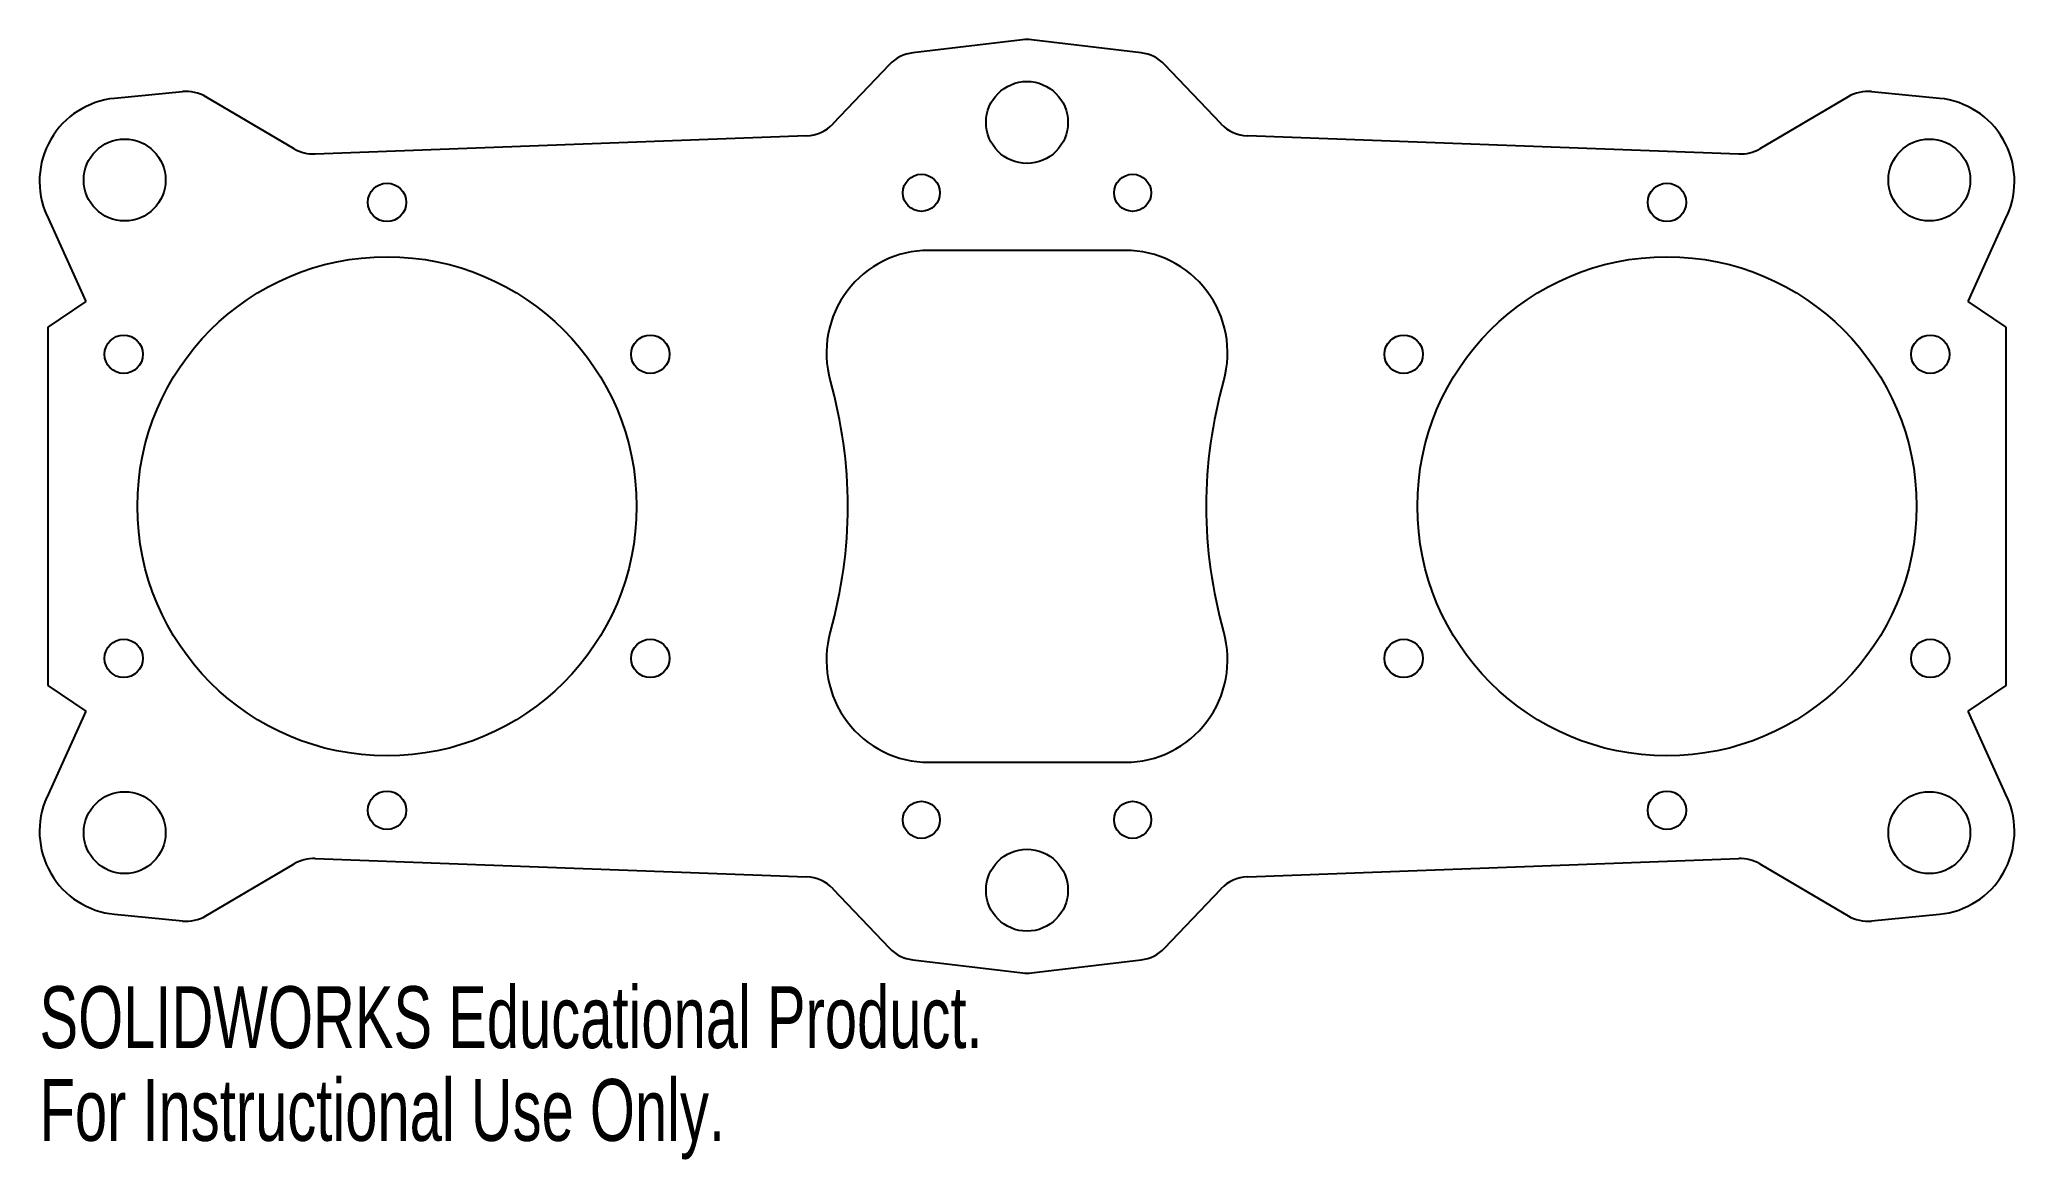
# Model space of a CAD drawing. Header units: millimetres. Extents: x -77 to 77, y -51 to 36.
import ezdxf

# ---------------------------------------------------------------- set-up
doc = ezdxf.new("R2010")
doc.units = ezdxf.units.MM
doc.styles.add('SLDTEXTSTYLE0', font='TXT', dxfattribs={"width": 0.7})

msp = doc.modelspace()

# ---------------------------------------------------------------- linework, layer by layer
at = {"color": 7, "linetype": 'Continuous', "lineweight": 25}
for p, q in [((-0.36, 36.46), (-8.93, 35.44)), ((8.93, 35.44), (0.36, 36.46)), ((-10.74, 34.52), (-15.16, 29.88)), ((15.16, 29.88), (10.74, 34.52)), ((-65.97, 32.4), (-71.29, 31.88)), ((71.29, 31.88), (65.97, 32.4)), ((-57.26, 27.94), (-64.16, 32)), ((64.16, 32), (57.26, 27.94)), ((-17.22, 28.95), (-55.62, 27.53)), ((55.62, 27.53), (17.22, 28.95)), ((-76.58, 22.74), (-73.54, 16)), ((73.54, 16), (76.58, 22.74)), ((7.67, 20), (-7.67, 20)), ((-73.54, 16), (-76.5, 14)), ((76.5, 14), (73.54, 16)), ((-76.5, 14), (-76.5, -14)), ((76.5, -14), (76.5, 14)), ((-76.5, -14), (-73.54, -16)), ((73.54, -16), (76.5, -14)), ((-73.54, -16), (-76.58, -22.74)), ((76.58, -22.74), (73.54, -16)), ((-7.67, -20), (7.67, -20)), ((-55.62, -27.53), (-17.22, -28.95)), ((17.22, -28.95), (55.62, -27.53)), ((-64.16, -32), (-57.26, -27.94)), ((57.26, -27.94), (64.16, -32)), ((-15.16, -29.88), (-10.74, -34.52)), ((10.74, -34.52), (15.16, -29.88)), ((-71.29, -31.88), (-65.97, -32.4)), ((65.97, -32.4), (71.29, -31.88)), ((-8.93, -35.44), (-0.36, -36.46)), ((0.36, -36.46), (8.93, -35.44))]:
    msp.add_line(p, q, dxfattribs=at)
for centre, radius in [((0, 30), 3.2), ((-70.5, 25.5), 3.2), ((70.5, 25.5), 3.2), ((-50, 23.75), 1.5), ((-8.25, 24.5), 1.45), ((8.25, 24.5), 1.45), ((50, 23.75), 1.5), ((-50, 0), 19.5), ((50, 0), 19.5), ((-70.57, 11.88), 1.5), ((-29.43, 11.88), 1.5), ((29.43, 11.88), 1.5), ((70.57, 11.88), 1.5), ((-70.57, -11.88), 1.5), ((-29.43, -11.88), 1.5), ((29.43, -11.88), 1.5), ((70.57, -11.88), 1.5), ((-70.5, -25.5), 3.2), ((-50, -23.75), 1.5), ((-8.25, -24.5), 1.45), ((8.25, -24.5), 1.45), ((50, -23.75), 1.5), ((70.5, -25.5), 3.2), ((0, -30), 3.2)]:
    msp.add_circle(centre, radius, dxfattribs=at)
for centre, radius, start, end in [((0, 33.48), 3, 83.1973, 96.8027), ((-8.57, 32.46), 3, 96.8027, 136.4294), ((8.57, 32.46), 3, 43.5706, 83.1973), ((-65.68, 29.42), 3, 59.5345, 95.5993), ((65.68, 29.42), 3, 84.4007, 120.4655), ((-70.65, 25.41), 6.5, 95.5993, 204.2689), ((70.65, 25.41), 6.5, 335.7311, 84.4007), ((-17.33, 31.95), 3, 272.1211, 316.4294), ((17.33, 31.95), 3, 223.5706, 267.8789), ((-55.73, 30.53), 3, 239.5345, 272.1211), ((55.73, 30.53), 3, 267.8789, 300.4655), ((-7.67, 12), 8, 90, 195.8266), ((7.67, 12), 8, 344.1734, 90), ((-50, 0), 36, 344.1734, 15.8266), ((50, 0), 36, 164.1734, 195.8266), ((-7.67, -12), 8, 164.1734, 270), ((7.67, -12), 8, 270, 15.8266), ((-70.65, -25.41), 6.5, 155.7311, 264.4007), ((70.65, -25.41), 6.5, 275.5993, 24.2689), ((-55.73, -30.53), 3, 87.8789, 120.4655), ((55.73, -30.53), 3, 59.5345, 92.1211), ((-17.33, -31.95), 3, 43.5706, 87.8789), ((17.33, -31.95), 3, 92.1211, 136.4294), ((-65.68, -29.42), 3, 264.4007, 300.4655), ((65.68, -29.42), 3, 239.5345, 275.5993), ((-8.57, -32.46), 3, 223.5706, 263.1973), ((8.57, -32.46), 3, 276.8027, 316.4294), ((0, -33.48), 3, 263.1973, 276.8027)]:
    msp.add_arc(centre, radius, start, end, dxfattribs=at)

# ---------------------------------------------------------------- texts
at = {"color": 7, "linetype": 'Continuous', "char_height": 4.8336, "attachment_point": 1, "style": 'SLDTEXTSTYLE0'}
for s, insert in [('SOLIDWORKS Educational Product.', (-77.15, -37.5)), ('For Instructional Use Only.', (-77.15, -44.75))]:
    msp.add_mtext(s, dxfattribs=dict(at, insert=insert))

doc.saveas('drawing.dxf')
